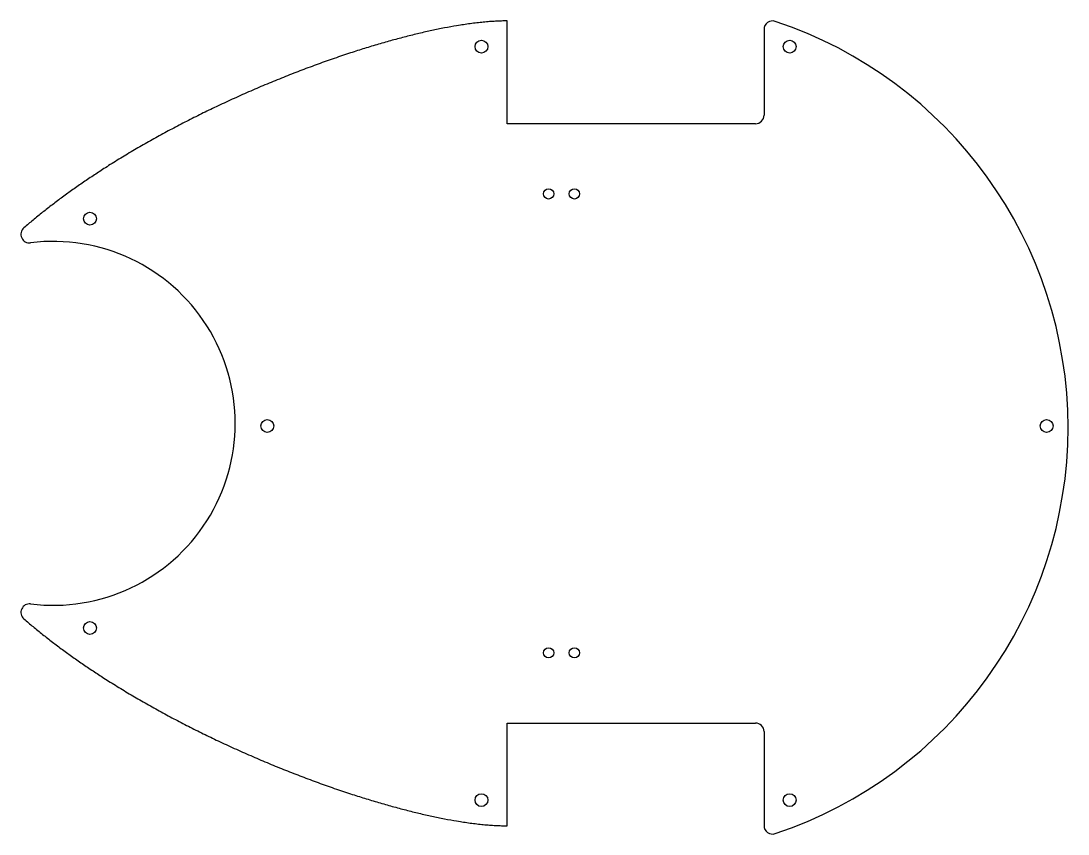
# Model space of a CAD drawing. Header units: inches. Extents: x -4.2 to 8, y -4.4 to 5.1.
import ezdxf

# ---------------------------------------------------------------- set-up
doc = ezdxf.new("R2010")
doc.units = ezdxf.units.IN
doc.header["$MEASUREMENT"] = 0

msp = doc.modelspace()

# ---------------------------------------------------------------- linework, layer by layer
at = {"color": 7, "linetype": 'Continuous', "lineweight": 25}
for p, q in [((1.474, 3.91), (1.474, 5.11)), ((4.474, 5.01), (4.474, 4.01)), ((4.374, 3.91), (1.474, 3.91)), ((1.474, -4.29), (1.474, -3.09)), ((1.474, -3.09), (4.374, -3.09)), ((4.474, -3.19), (4.474, -4.287))]:
    msp.add_line(p, q, dxfattribs=at)
for centre, radius in [((1.174, 4.81), 0.075), ((4.774, 4.81), 0.075), ((1.959, 3.09), 0.06), ((2.259, 3.09), 0.06), ((-3.397, 2.8), 0.075), ((-1.326, 0.38), 0.075), ((7.774, 0.38), 0.075), ((-3.397, -1.98), 0.075), ((1.959, -2.27), 0.06), ((2.259, -2.27), 0.06), ((1.174, -3.99), 0.075), ((4.774, -3.99), 0.075)]:
    msp.add_circle(centre, radius, dxfattribs=at)
for centre, radius, start, end in [((4.574, 5.01), 0.1, 71.5591, 180), ((3.024, 0.362), 5, 288.4409, 71.5591), ((4.374, 4.01), 0.1, 270, 0), ((-4.103, 2.618), 0.1, 130.9047, 277.1444), ((-3.826, 0.41), 2.125, 262.8556, 97.1444), ((-4.103, -1.798), 0.1, 82.8556, 229.0953), ((4.374, -3.19), 0.1, 0, 90), ((4.574, -4.287), 0.1, 180, 288.4409)]:
    msp.add_arc(centre, radius, start, end, dxfattribs=at)
for points in [[(1.474, 5.11), (0.668, 5.11), (-0.642, 4.746), (-2.048, 4.173), (-3.272, 3.47), (-4.168, 2.693)], [(-4.168, -1.873), (-3.272, -2.65), (-2.048, -3.353), (-0.642, -3.926), (0.668, -4.29), (1.474, -4.29)]]:
    msp.add_open_spline(points, degree=5, dxfattribs=at)

doc.saveas('drawing.dxf')
